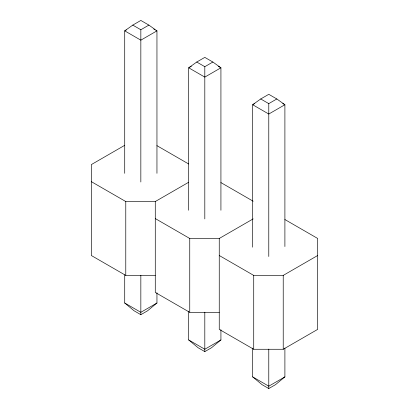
<?xml version="1.0" encoding="UTF-8"?>
<svg xmlns="http://www.w3.org/2000/svg" width="409" height="409" viewBox="0 0 409 409"><rect width="100%" height="100%" fill="white"/><g stroke="black" fill="none" stroke-linecap="round" stroke-linejoin="round"><path stroke-width="0.61" d="M156.954 292.788L156.954 303.008L147.567 310.799L140.839 314.685L134.106 310.799L124.719 303.008L124.719 274.899M220.926 329.72L220.926 339.94L211.54 347.732L204.807 351.617L198.079 347.732L188.692 339.94L188.692 311.193M284.899 348.125L284.899 376.873L275.513 384.664L268.779 388.55L262.046 384.664L252.66 376.873L252.66 348.125M156.954 173.324L156.954 30.859L148.896 25.102L140.839 20.45L132.777 25.102L124.719 30.859L124.719 173.324M220.926 210.257L220.926 67.797L212.869 62.035L204.807 57.383L196.749 62.035L188.692 67.797L188.692 210.257M284.899 246.55L284.899 104.73L276.837 98.968L268.779 94.315L260.722 98.968L252.66 104.73L252.66 247.189M126.33 29.929L124.719 30.859L140.839 40.169L156.954 30.859L155.88 30.24M132.777 25.102L140.839 29.755L148.896 25.102M191.376 66.243L188.692 67.797L204.807 77.102L220.926 67.797L218.242 66.243M196.749 62.035L204.807 66.687L212.869 62.035M124.684 145.333L91.309 164.607L91.309 255.502L125.778 275.405L155.277 275.405M254.812 103.487L252.66 104.73L268.779 114.034L284.899 104.73L282.747 103.487M260.722 98.968L268.779 103.62L276.837 98.968M91.309 181.637L125.778 201.54L155.277 201.54L188.656 182.271M155.277 218.57L189.75 238.473L219.25 238.473L253.176 218.887M156.954 303.008L140.839 312.312L124.719 303.008M219.25 255.502L253.723 275.405L283.222 275.405L317.691 255.502M220.926 339.94L204.807 349.245L188.692 339.94M219.25 238.473L219.25 329.373L253.723 349.271L283.222 349.271L317.691 329.373L317.691 238.473L284.863 219.521M284.899 376.873L268.779 386.183L252.66 376.873M155.277 201.54L155.277 292.44L189.75 312.338L219.25 312.338M153.733 28.998L154.806 29.622M156.918 145.65L188.656 163.973M220.891 182.583L253.176 201.223M283.222 275.405L283.222 349.271M268.779 103.62L268.779 256.494M268.779 349.128L268.779 388.55M253.723 275.405L253.723 349.271M204.807 66.687L204.807 218.922M204.807 312.195L204.807 351.617M189.75 238.473L189.75 312.338M140.839 29.755L140.839 181.99M140.839 275.262L140.839 314.685M125.778 201.54L125.778 275.405"/></g></svg>
